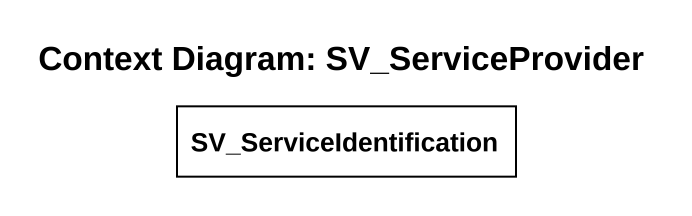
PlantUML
@startuml
title Context Diagram: SV_ServiceProvider
hide circle
hide empty members
class SV_ServiceIdentification #FFFFFF
@enduml
